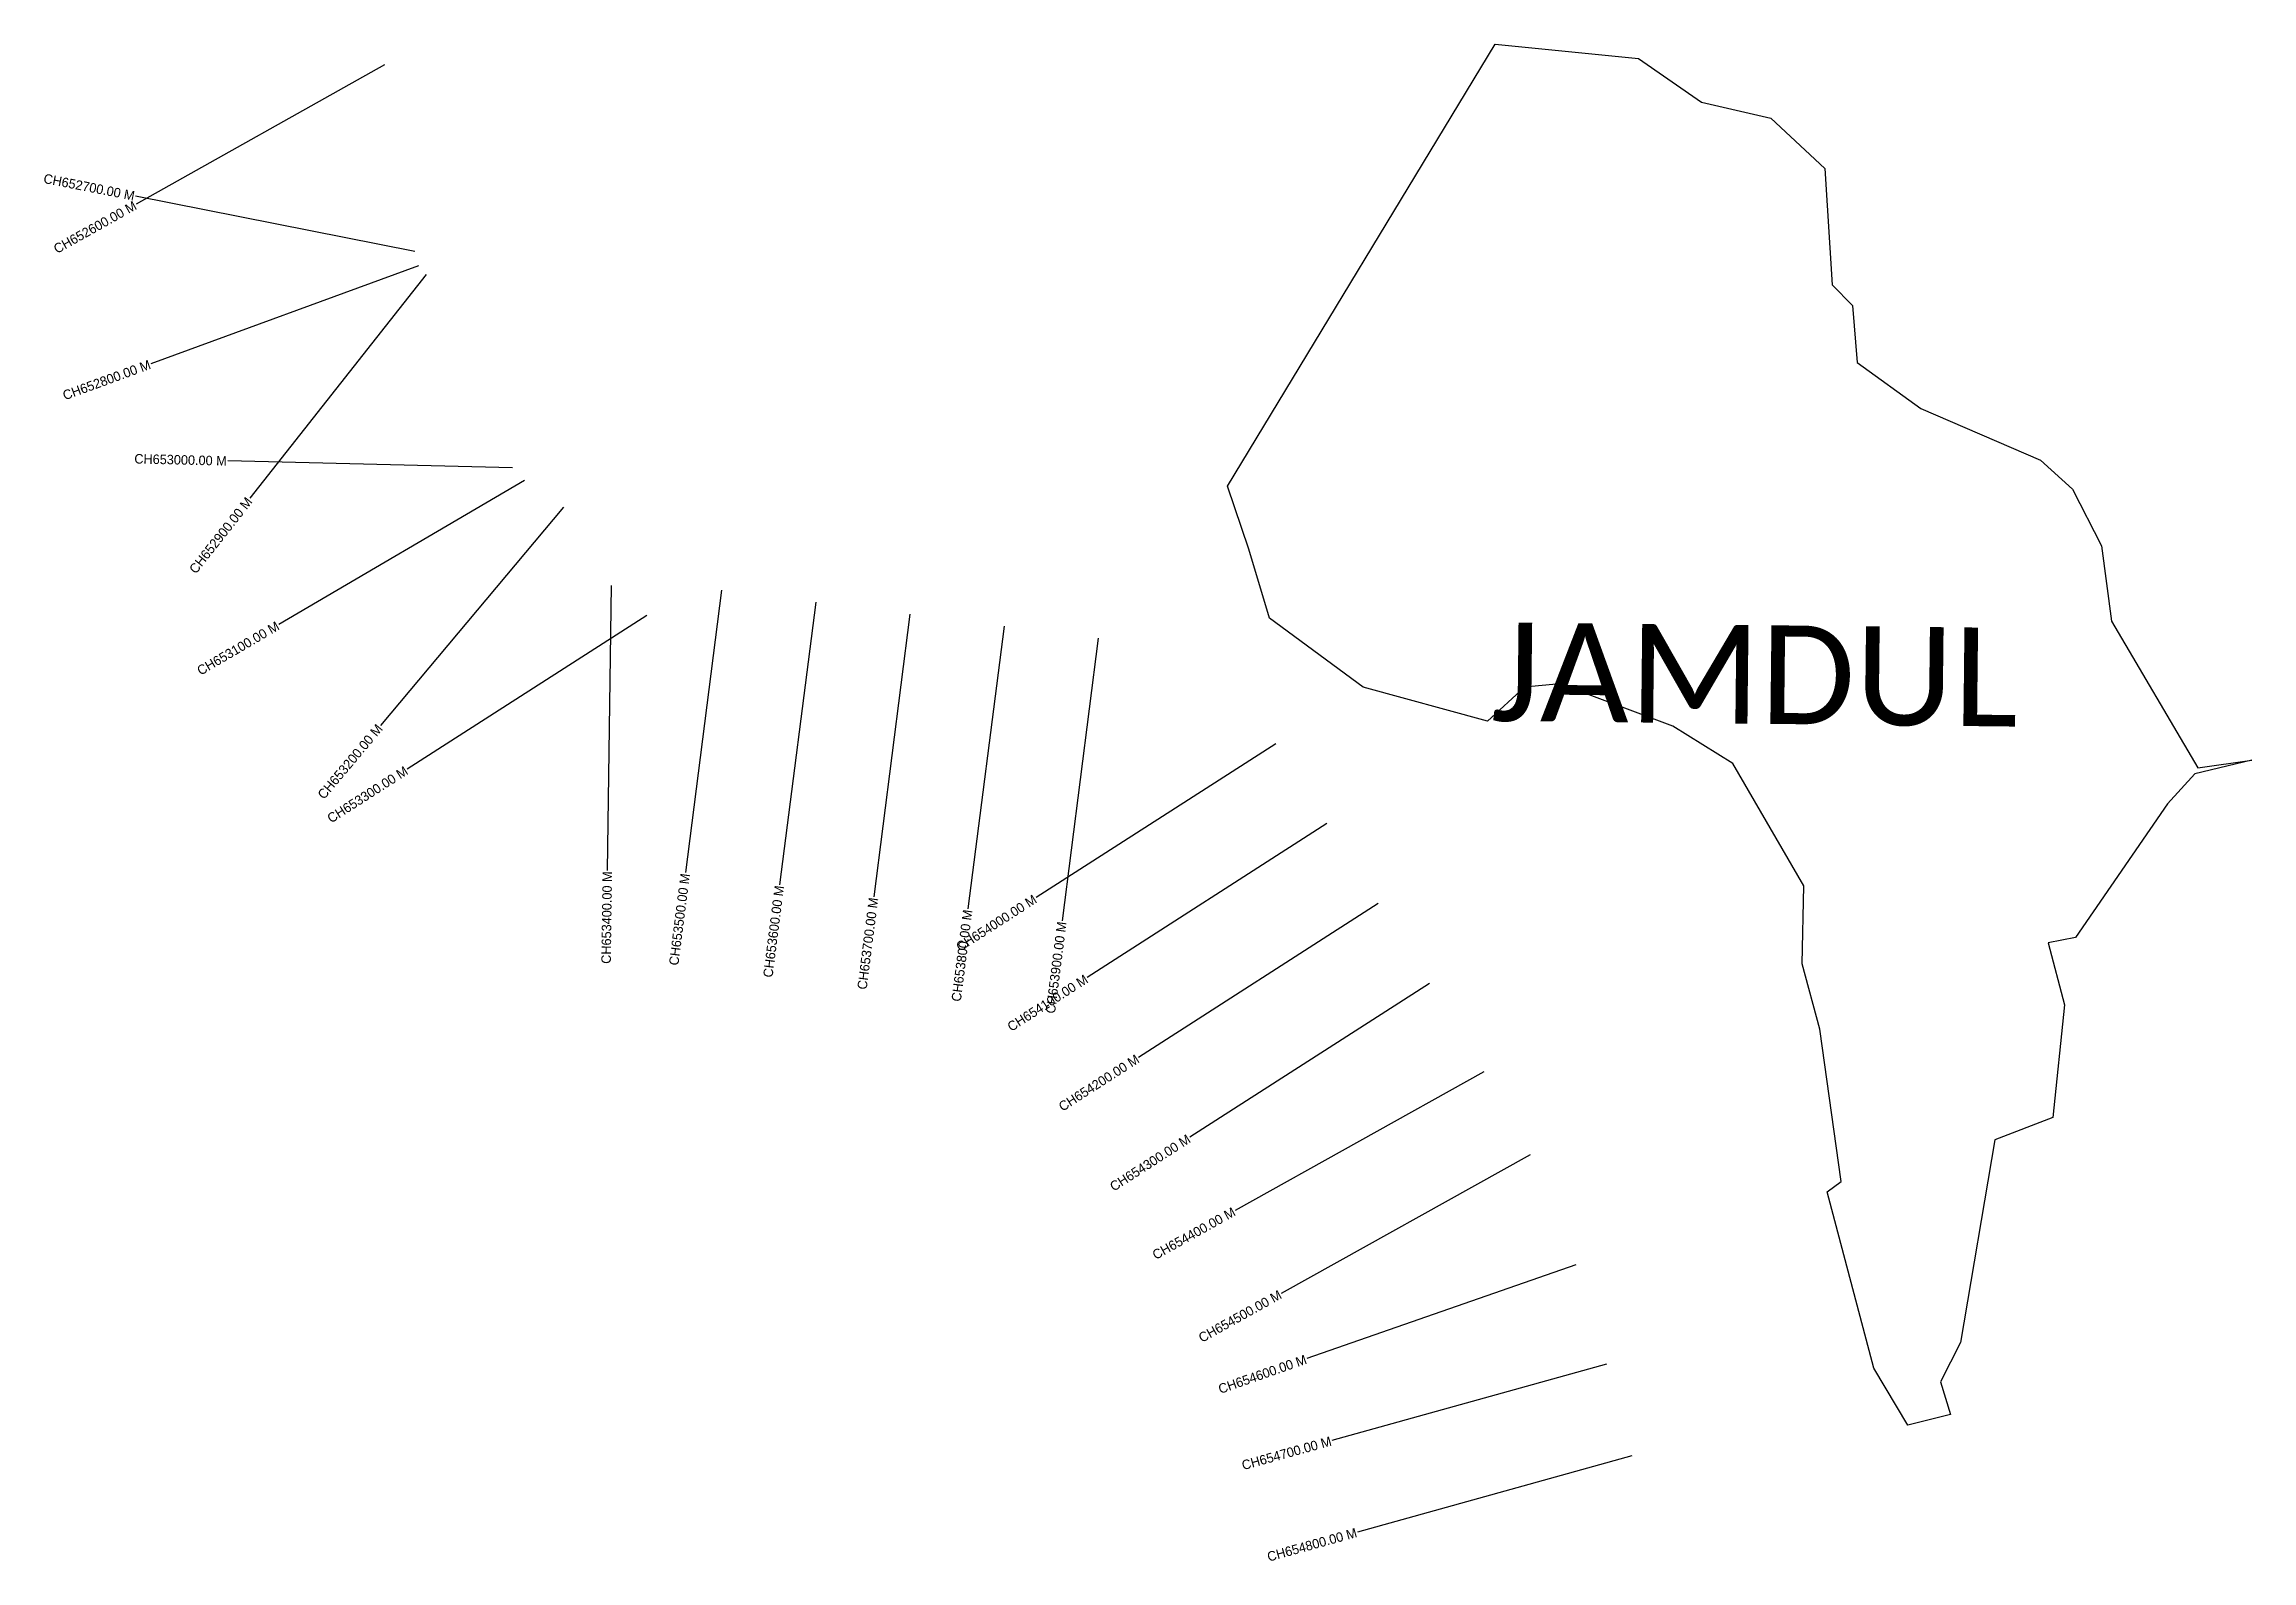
# Model space of a CAD drawing. Header units: metres. Extents: x 330680 to 359033, y 1790766 to 1931097.
# Drawn here: x 331629 to 333955, y 1790766 to 1792363 of the extents above; entities outside this region: 1.
import ezdxf
from ezdxf.enums import TextEntityAlignment as Align

# ---------------------------------------------------------------- set-up
doc = ezdxf.new("R2010")
doc.units = ezdxf.units.M
for name, color, linetype in [('CS', 134, 'Continuous'), ('CSMark', 6, 'Continuous'), ('DITRICT NAME', 118, 'Continuous'), ('village', 3, 'Continuous'), ('VILLAGE NAME', 250, 'Continuous')]:
    doc.layers.add(name, color=color, linetype=linetype)

msp = doc.modelspace()

# ---------------------------------------------------------------- linework, layer by layer
at = {"layer": 'CS'}
for p, q in [((331987.8, 1792341.7), (331726.1, 1792195)), ((332019.6, 1792145.2), (331725.3, 1792203.3)), ((332023.4, 1792129.9), (331741.6, 1792026.9)), ((332031.6, 1792120.8), (331845.9, 1791885.2)), ((332122.4, 1791917.2), (331822.5, 1791924.5)), ((332135.3, 1791903.8), (331876.4, 1791752.3)), ((332176.1, 1791875.9), (331983.4, 1791646)), ((332226.4, 1791793.2), (332222.4, 1791493.2)), ((332342.8, 1791788.5), (332304.7, 1791490.9)), ((332264.2, 1791761.8), (332011.6, 1791599.9)), ((332442, 1791775.8), (332403.9, 1791478.2)), ((332541.2, 1791763.1), (332503.1, 1791465.5)), ((332640.4, 1791750.4), (332602.3, 1791452.8)), ((332739.5, 1791737.7), (332701.5, 1791440.1)), ((332926.6, 1791626.7), (332674.1, 1791464.6)), ((332980.6, 1791542.5), (332728.1, 1791380.5)), ((333034.6, 1791458.4), (332782.2, 1791296.3)), ((333088.6, 1791374.2), (332836.2, 1791212.1)), ((333145.9, 1791281), (332883.8, 1791135.1)), ((333194.6, 1791193.7), (332932.4, 1791047.7)), ((333242.8, 1791077.8), (332959.5, 1790979)), ((333275, 1790973), (332985.9, 1790892.6)), ((333301.8, 1790876.7), (333012.7, 1790796.3))]:
    msp.add_line(p, q, dxfattribs=at)
at = {"layer": 'village', "color": 4}
msp.add_polyline3d([(333157.7, 1792363.5, 0), (333308.7, 1792348.3, 0), (333375.2, 1792302.3, 0), (333448.2, 1792285.7, 0), (333505.3, 1792232.7, 0), (333512.8, 1792109.9, 0), (333534.3, 1792088.3, 0), (333539.2, 1792028.3, 0), (333606.4, 1791979.9, 0), (333732.2, 1791925.4, 0), (333766, 1791894.7, 0), (333796.5, 1791835.2, 0), (333807.2, 1791755.9, 0), (333898.1, 1791601.1, 0), (333955, 1791609.3, 0), (333895.1, 1791594.9, 0), (333866, 1791563.3, 0), (333769.4, 1791422.6, 0), (333740.4, 1791416.8, 0), (333757.6, 1791351.7, 0), (333745.2, 1791233, 0), (333684.1, 1791209.5, 0), (333648.2, 1790995.9, 0), (333627, 1790954.4, 0), (333637.6, 1790920.1, 0), (333592.7, 1790909, 0), (333556.8, 1790968.9, 0), (333507.6, 1791154.8, 0), (333522.4, 1791165.6, 0), (333499.8, 1791326, 0), (333481.2, 1791394.8, 0), (333483.1, 1791476.9, 0), (333408.1, 1791605.7, 0), (333345.1, 1791645.2, 0), (333225.9, 1791689.6, 0), (333188.8, 1791686.1, 0), (333149.7, 1791650.4, 0), (333018.6, 1791686.4, 0), (332920, 1791759, 0), (332898.2, 1791831.7, 0), (332875.7, 1791898, 0), (333157.7, 1792363.5, 0)], close=True, dxfattribs=at)

# ---------------------------------------------------------------- texts
at = {"layer": 'CSMark'}
for s, rotation, p in [('CH652700.00 M', 348.8461, (331724.3, 1792203.5)), ('CH652600.00 M', 29.2737, (331725.2, 1792194.5)), ('CH652800.00 M', 20.0978, (331740.7, 1792026.5)), ('CH653000.00 M', 358.6042, (331821.5, 1791924.5)), ('CH652900.00 M', 51.7534, (331845.3, 1791884.4)), ('CH653100.00 M', 30.3378, (331875.5, 1791751.8)), ('CH653200.00 M', 50.0362, (331982.7, 1791645.2)), ('CH653300.00 M', 32.651, (332010.8, 1791599.4)), ('CH653400.00 M', 89.2455, (332222.4, 1791492.2)), ('CH653500.00 M', 82.7128, (332304.6, 1791489.9)), ('CH653600.00 M', 82.7128, (332403.8, 1791477.2)), ('CH653700.00 M', 82.7128, (332503, 1791464.5)), ('CH654000.00 M', 32.6965, (332673.3, 1791464.1)), ('CH653800.00 M', 82.7128, (332602.2, 1791451.8)), ('CH653900.00 M', 82.7128, (332701.4, 1791439.2)), ('CH654100.00 M', 32.6965, (332727.3, 1791379.9)), ('CH654200.00 M', 32.6965, (332781.3, 1791295.8)), ('CH654300.00 M', 32.6965, (332835.3, 1791211.6)), ('CH654400.00 M', 29.1003, (332882.9, 1791134.6)), ('CH654500.00 M', 29.1003, (332931.6, 1791047.3)), ('CH654600.00 M', 19.2407, (332958.6, 1790978.6)), ('CH654700.00 M', 15.5428, (332985, 1790892.4)), ('CH654800.00 M', 15.5428, (333011.8, 1790796))]:
    msp.add_text(s, height=10, rotation=rotation, dxfattribs=at).set_placement(p, align=Align.MIDDLE_RIGHT)
at = {"layer": 'DITRICT NAME', "insert": (330214.1, 1930543.7), "char_height": 4163.821, "attachment_point": 1, "rotation": 1.1028}
msp.add_mtext_dynamic_manual_height_columns('{\\fCalibri|b0|i0|c0|p34;RATNAGIRI}', width=3511.449, gutter_width=20819.1, heights=[0], dxfattribs=at)
at = {"layer": 'VILLAGE NAME', "insert": (333154.3, 1791754.6), "char_height": 103.843, "attachment_point": 1, "rotation": 359.3742}
msp.add_mtext_dynamic_manual_height_columns('{\\fCalibri|b0|i0|c0|p34;JAMDUL}', width=1024.702, gutter_width=519.2, heights=[0], dxfattribs=at)

doc.saveas('drawing.dxf')
